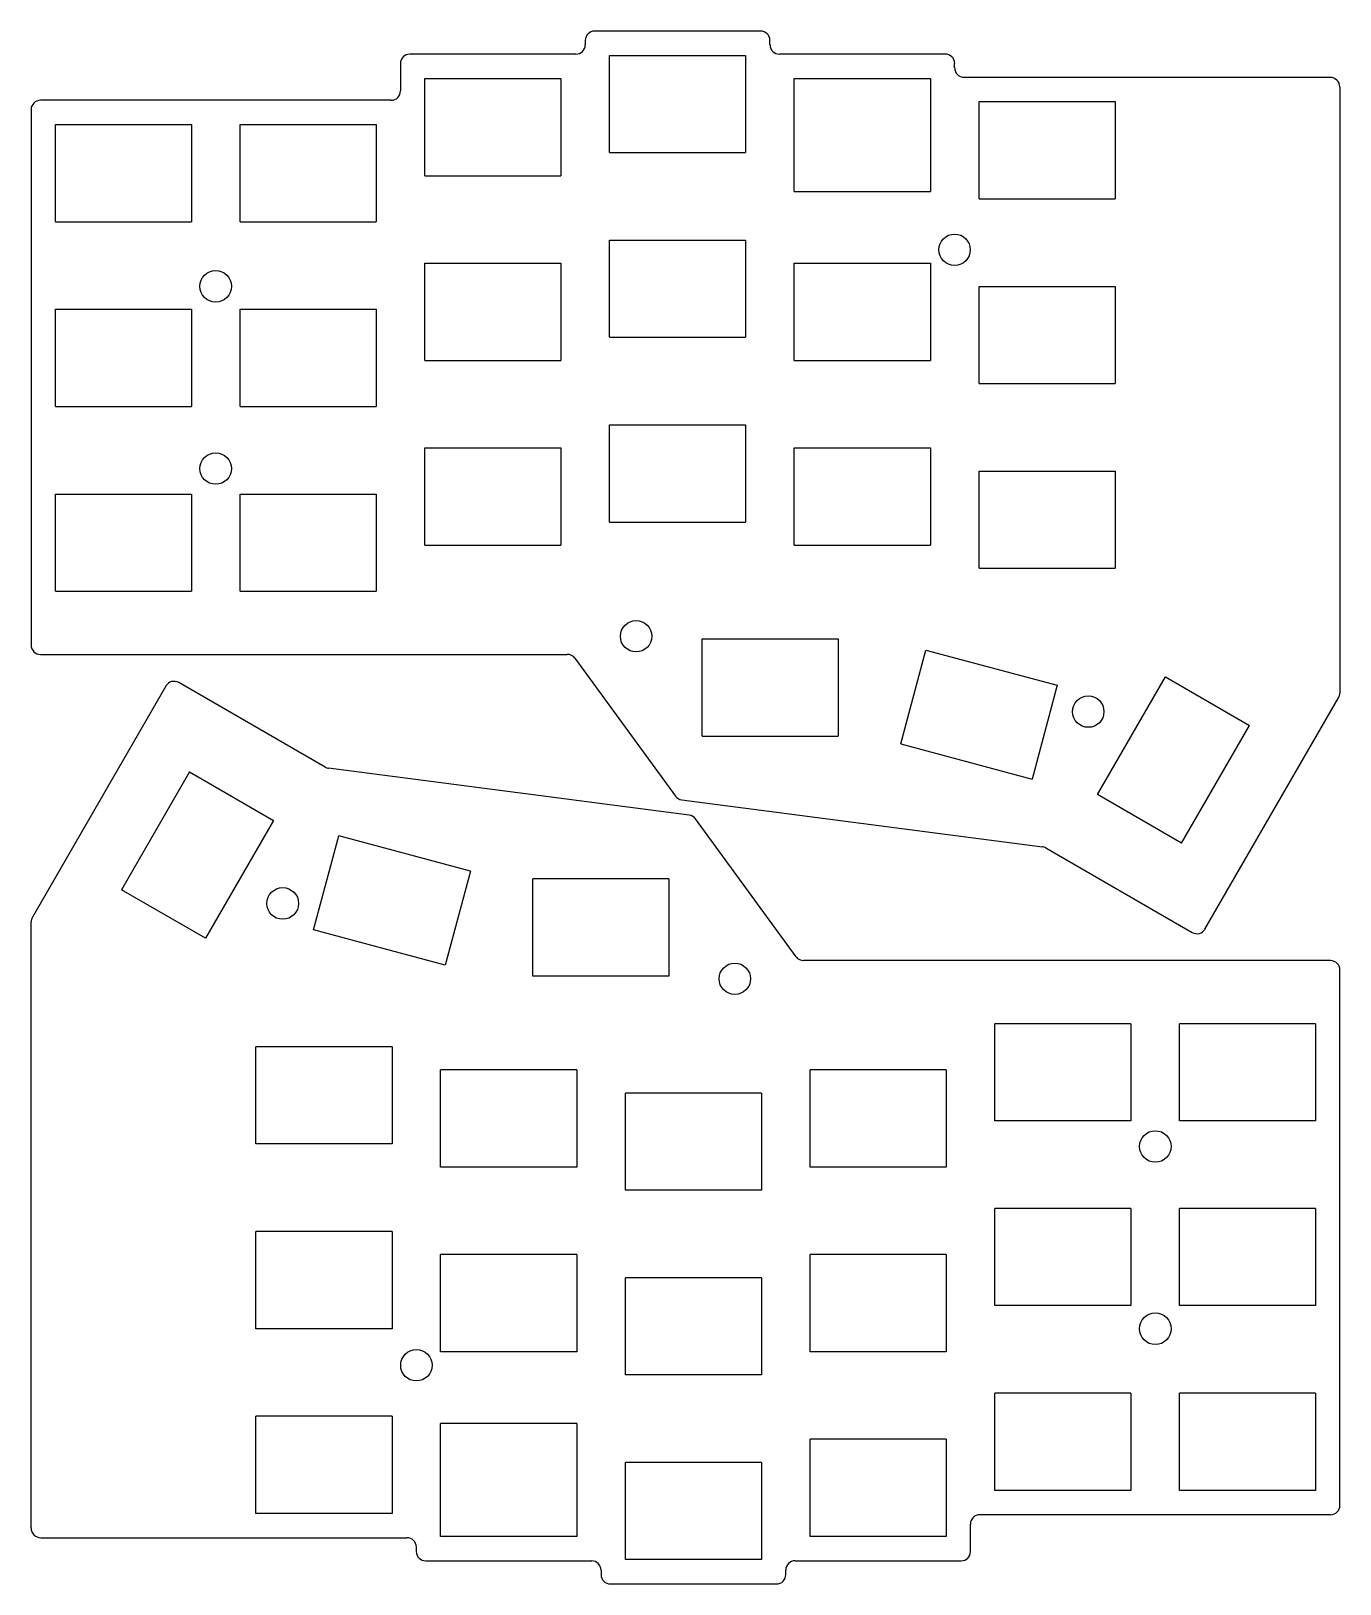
# Model space of a CAD drawing. Header units: millimetres. Extents: x 3 to 137, y 38 to 198.
import ezdxf

# ---------------------------------------------------------------- set-up
doc = ezdxf.new("R2010")
doc.units = ezdxf.units.MM

msp = doc.modelspace()

# ---------------------------------------------------------------- linework, layer by layer
at = {"color": 7, "linetype": 'Continuous', "lineweight": 25}
for p, q in [((59.51, 196.63), (59.51, 196.18)), ((77.55, 197.59), (60.48, 197.59)), ((78.51, 196.18), (78.51, 196.63)), ((58.55, 195.21), (41.47, 195.21)), ((62.01, 195.09), (76.01, 195.09)), ((62.01, 185.09), (62.01, 195.09)), ((76.01, 195.09), (76.01, 185.09)), ((96.55, 195.22), (79.48, 195.22)), ((40.51, 194.25), (40.51, 191.43)), ((97.51, 193.8), (97.51, 194.26)), ((43.01, 192.71), (57.01, 192.71)), ((43.01, 182.71), (43.01, 192.71)), ((57.01, 192.71), (57.01, 182.71)), ((81.01, 192.72), (95.01, 192.72)), ((81.01, 181.09), (81.01, 192.72)), ((95.01, 192.72), (95.01, 181.09)), ((136.13, 192.83), (98.48, 192.83)), ((137.13, 191.83), (137.13, 129.5)), ((39.55, 190.47), (3.48, 190.47)), ((100.02, 190.33), (114.02, 190.33)), ((100.02, 180.33), (100.02, 190.33)), ((114.02, 190.33), (114.02, 180.33)), ((2.51, 189.51), (2.51, 134.43)), ((5.01, 187.97), (19.01, 187.97)), ((5.01, 177.97), (5.01, 187.97)), ((19.01, 187.97), (19.01, 177.97)), ((24.01, 187.97), (38.01, 187.97)), ((24.01, 177.97), (24.01, 187.97)), ((38.01, 187.97), (38.01, 177.97)), ((62.01, 185.09), (76.01, 185.09)), ((43.01, 182.71), (57.01, 182.71)), ((81.01, 181.09), (95.01, 181.09)), ((100.02, 180.33), (114.02, 180.33)), ((5.01, 177.97), (19.01, 177.97)), ((24.01, 177.97), (38.01, 177.97)), ((62.01, 176.09), (76.01, 176.09)), ((62.01, 166.09), (62.01, 176.09)), ((76.01, 176.09), (76.01, 166.09)), ((43.01, 173.71), (57.01, 173.71)), ((43.01, 163.71), (43.01, 173.71)), ((57.01, 173.71), (57.01, 163.71)), ((81.01, 173.72), (95.01, 173.72)), ((81.01, 163.72), (81.01, 173.72)), ((95.01, 173.72), (95.01, 163.72)), ((100.02, 171.33), (114.02, 171.33)), ((100.02, 161.33), (100.02, 171.33)), ((114.02, 171.33), (114.02, 161.33)), ((5.01, 168.97), (19.01, 168.97)), ((5.01, 158.97), (5.01, 168.97)), ((19.01, 168.97), (19.01, 158.97)), ((24.01, 168.97), (38.01, 168.97)), ((24.01, 158.97), (24.01, 168.97)), ((38.01, 168.97), (38.01, 158.97)), ((62.01, 166.09), (76.01, 166.09)), ((43.01, 163.71), (57.01, 163.71)), ((81.01, 163.72), (95.01, 163.72)), ((100.02, 161.33), (114.02, 161.33)), ((5.01, 158.97), (19.01, 158.97)), ((24.01, 158.97), (38.01, 158.97)), ((62.01, 157.09), (76.01, 157.09)), ((62.01, 147.09), (62.01, 157.09)), ((76.01, 157.09), (76.01, 147.09)), ((43.01, 154.71), (57.01, 154.71)), ((43.01, 144.71), (43.01, 154.71)), ((57.01, 154.71), (57.01, 144.71)), ((81.01, 154.72), (95.01, 154.72)), ((81.01, 144.72), (81.01, 154.72)), ((95.01, 154.72), (95.01, 144.72)), ((100.02, 152.33), (114.02, 152.33)), ((100.02, 142.33), (100.02, 152.33)), ((114.02, 152.33), (114.02, 142.33)), ((5.01, 149.97), (19.01, 149.97)), ((5.01, 139.97), (5.01, 149.97)), ((19.01, 149.97), (19.01, 139.97)), ((24.01, 149.97), (38.01, 149.97)), ((24.01, 139.97), (24.01, 149.97)), ((38.01, 149.97), (38.01, 139.97)), ((62.01, 147.09), (76.01, 147.09)), ((43.01, 144.71), (57.01, 144.71)), ((81.01, 144.72), (95.01, 144.72)), ((100.02, 142.33), (114.02, 142.33)), ((5.01, 139.97), (19.01, 139.97)), ((24.01, 139.97), (38.01, 139.97)), ((71.53, 135.06), (85.53, 135.06)), ((71.53, 125.06), (71.53, 135.06)), ((85.53, 135.06), (85.53, 125.06)), ((3.48, 133.47), (57.67, 133.47)), ((58.45, 133.07), (68.79, 118.89)), ((91.96, 124.26), (94.55, 133.92)), ((94.55, 133.92), (108.07, 130.3)), ((112.19, 119.05), (119.19, 131.17)), ((119.19, 131.17), (127.85, 126.17)), ((16.39, 130.22), (2.65, 106.43)), ((32.76, 121.88), (17.71, 130.57)), ((108.07, 130.3), (105.48, 120.64)), ((123.26, 105.22), (137, 129.02)), ((71.53, 125.06), (85.53, 125.06)), ((120.85, 114.05), (127.85, 126.17)), ((91.96, 124.26), (105.48, 120.64)), ((70.21, 116.94), (33.11, 121.76)), ((18.8, 121.4), (11.8, 109.27)), ((18.8, 121.4), (27.46, 116.4)), ((69.44, 118.51), (106.54, 113.68)), ((120.85, 114.05), (112.19, 119.05)), ((27.46, 116.4), (20.46, 104.27)), ((81.2, 102.37), (70.86, 116.55)), ((31.58, 105.14), (34.17, 114.8)), ((47.7, 111.18), (34.17, 114.8)), ((106.9, 113.56), (121.95, 104.87)), ((47.7, 111.18), (45.11, 101.52)), ((54.12, 100.38), (54.12, 110.38)), ((68.12, 110.38), (54.12, 110.38)), ((68.12, 110.38), (68.12, 100.38)), ((20.46, 104.27), (11.8, 109.27)), ((2.52, 43.61), (2.52, 105.95)), ((45.11, 101.52), (31.58, 105.14)), ((136.18, 101.98), (81.98, 101.98)), ((137.14, 45.94), (137.14, 101.01)), ((68.12, 100.38), (54.12, 100.38)), ((101.64, 85.48), (101.64, 95.48)), ((115.64, 95.48), (101.64, 95.48)), ((115.64, 95.48), (115.64, 85.48)), ((120.64, 85.48), (120.64, 95.48)), ((134.64, 95.48), (120.64, 95.48)), ((134.64, 95.48), (134.64, 85.48)), ((25.64, 83.11), (25.64, 93.11)), ((39.64, 93.11), (25.64, 93.11)), ((39.64, 93.11), (39.64, 83.11)), ((44.64, 80.73), (44.64, 90.73)), ((58.64, 90.73), (44.64, 90.73)), ((58.64, 90.73), (58.64, 80.73)), ((82.64, 80.73), (82.64, 90.73)), ((96.64, 90.73), (82.64, 90.73)), ((96.64, 90.73), (96.64, 80.73)), ((63.64, 78.35), (63.64, 88.35)), ((77.64, 88.35), (63.64, 88.35)), ((77.64, 88.35), (77.64, 78.35)), ((115.64, 85.48), (101.64, 85.48)), ((134.64, 85.48), (120.64, 85.48)), ((39.64, 83.11), (25.64, 83.11)), ((58.64, 80.73), (44.64, 80.73)), ((96.64, 80.73), (82.64, 80.73)), ((77.64, 78.35), (63.64, 78.35)), ((101.64, 66.48), (101.64, 76.48)), ((115.64, 76.48), (101.64, 76.48)), ((115.64, 76.48), (115.64, 66.48)), ((120.64, 66.48), (120.64, 76.48)), ((134.64, 76.48), (120.64, 76.48)), ((134.64, 76.48), (134.64, 66.48)), ((25.64, 64.11), (25.64, 74.11)), ((39.64, 74.11), (25.64, 74.11)), ((39.64, 74.11), (39.64, 64.11)), ((44.64, 61.73), (44.64, 71.73)), ((58.64, 71.73), (44.64, 71.73)), ((58.64, 71.73), (58.64, 61.73)), ((82.64, 61.73), (82.64, 71.73)), ((96.64, 71.73), (82.64, 71.73)), ((96.64, 71.73), (96.64, 61.73)), ((63.64, 59.35), (63.64, 69.35)), ((77.64, 69.35), (63.64, 69.35)), ((77.64, 69.35), (77.64, 59.35)), ((115.64, 66.48), (101.64, 66.48)), ((134.64, 66.48), (120.64, 66.48)), ((39.64, 64.11), (25.64, 64.11)), ((58.64, 61.73), (44.64, 61.73)), ((96.64, 61.73), (82.64, 61.73)), ((77.64, 59.35), (63.64, 59.35)), ((101.64, 47.48), (101.64, 57.48)), ((115.64, 57.48), (101.64, 57.48)), ((115.64, 57.48), (115.64, 47.48)), ((120.64, 47.48), (120.64, 57.48)), ((134.64, 57.48), (120.64, 57.48)), ((134.64, 57.48), (134.64, 47.48)), ((25.64, 45.11), (25.64, 55.11)), ((39.64, 55.11), (25.64, 55.11)), ((39.64, 55.11), (39.64, 45.11)), ((44.64, 42.73), (44.64, 54.35)), ((58.64, 54.35), (44.64, 54.35)), ((58.64, 54.35), (58.64, 42.73)), ((82.64, 42.73), (82.64, 52.73)), ((96.64, 52.73), (82.64, 52.73)), ((96.64, 52.73), (96.64, 42.73)), ((63.64, 40.35), (63.64, 50.35)), ((77.64, 50.35), (63.64, 50.35)), ((77.64, 50.35), (77.64, 40.35)), ((115.64, 47.48), (101.64, 47.48)), ((134.64, 47.48), (120.64, 47.48)), ((39.64, 45.11), (25.64, 45.11)), ((100.1, 44.98), (136.18, 44.98)), ((99.14, 41.19), (99.14, 44.01)), ((3.52, 42.61), (41.18, 42.61)), ((42.14, 41.65), (42.14, 41.19)), ((58.64, 42.73), (44.64, 42.73)), ((96.64, 42.73), (82.64, 42.73)), ((43.1, 40.23), (60.18, 40.23)), ((77.64, 40.35), (63.64, 40.35)), ((81.1, 40.23), (98.18, 40.23)), ((61.14, 39.26), (61.14, 38.81)), ((80.14, 38.81), (80.14, 39.27)), ((62.1, 37.85), (79.18, 37.85))]:
    msp.add_line(p, q, dxfattribs=at)
for centre, radius in [((97.5, 175.09), 1.62), ((21.5, 171.34), 1.63), ((21.5, 152.59), 1.62), ((64.75, 135.34), 1.62), ((111.25, 127.59), 1.62), ((28.4, 107.85), 1.63), ((74.9, 100.1), 1.62), ((118.15, 82.85), 1.62), ((118.15, 64.1), 1.63), ((42.15, 60.35), 1.62)]:
    msp.add_circle(centre, radius, dxfattribs=at)
for centre, radius, start, end in [((60.48, 196.63), 0.962, 90, 180), ((77.55, 196.63), 0.962, 0, 90), ((41.47, 194.25), 0.962, 90, 180), ((58.55, 196.18), 0.962, 270, 0), ((79.48, 196.18), 0.962, 180, 270), ((96.55, 194.26), 0.962, 0, 90), ((98.48, 193.8), 0.962, 180, 270), ((136.13, 191.83), 1, 0, 90), ((3.48, 189.51), 0.962, 90, 180), ((39.55, 191.43), 0.962, 270, 0), ((3.48, 134.43), 0.962, 180, 270), ((57.67, 132.51), 0.962, 36.1021, 90), ((17.22, 129.74), 0.962, 60, 150), ((136.17, 129.5), 0.962, 330, 0), ((33.24, 122.72), 0.962, 240, 262.5884), ((69.57, 119.46), 0.962, 216.1021, 262.5884), ((70.09, 115.98), 0.962, 36.1021, 82.5884), ((106.41, 112.73), 0.962, 60, 82.5884), ((3.49, 105.95), 0.962, 150, 180), ((122.43, 105.7), 0.962, 240, 330), ((81.98, 102.94), 0.962, 216.1021, 270), ((136.18, 101.01), 0.962, 0, 90), ((100.1, 44.01), 0.962, 90, 180), ((136.18, 45.94), 0.962, 270, 0), ((3.52, 43.61), 1, 180, 270), ((41.18, 41.65), 0.962, 0, 90), ((43.1, 41.19), 0.962, 180, 270), ((60.18, 39.26), 0.962, 0, 90), ((81.1, 39.27), 0.962, 90, 180), ((98.18, 41.19), 0.962, 270, 0), ((62.1, 38.81), 0.962, 180, 270), ((79.18, 38.81), 0.962, 270, 0)]:
    msp.add_arc(centre, radius, start, end, dxfattribs=at)

doc.saveas('drawing.dxf')
